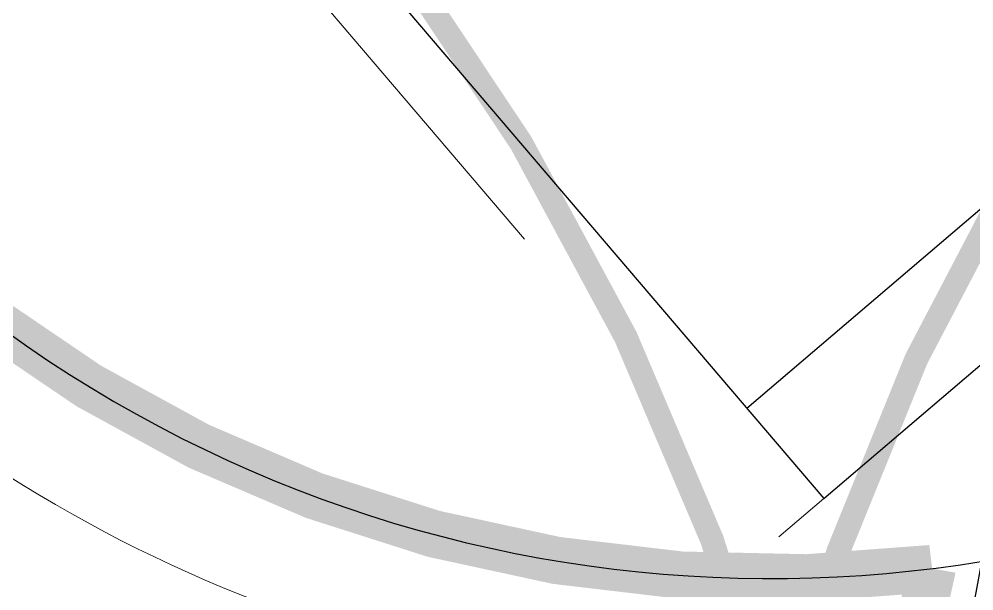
# Model space of a CAD drawing. Header units: millimetres. Extents: x 246416442 to 246896683, y 7418963194 to 7419503218.
# Drawn here: x 246849950 to 246853975, y 7419438349 to 7419440760 of the extents above; entities that cross this region are included whole.
import ezdxf
from ezdxf.lldxf.tags import DXFTag

# ---------------------------------------------------------------- set-up
doc = ezdxf.new("R2010")
doc.units = ezdxf.units.MM
doc.linetypes.add('DASHED2', pattern=[9.525, 6.35, -3.175])
doc.linetypes.add('HIDDEN', pattern=[9.525, 6.35, -3.175])
for name, color, linetype in [('L-EDGE-CONCRETE', 1, 'CONCRETE_EDGE_SHORT'), ('L-Hatch Boundary', 1, 'Continuous'), ('L-ST-SHADE-SAIL', 5, 'DASHED2'), ('L-X-E-PLAY', 9, 'Continuous'), ('L-X-E-PLAY (FallZone)', 252, 'HIDDEN')]:
    doc.layers.add(name, color=color, linetype=linetype)
doc.layers.add('L-SUB-SOIL DRAINAGE', color=170, linetype='SUBSOIL', lineweight=20)
doc.styles.get("Standard").update_dxf_attribs({"font": 'arial.ttf'})
doc.linetypes.add('CONCRETE_EDGE_SHORT', pattern='A,0.5,-0.2,["CE",Standard,S=0.1,R=0,X=-0.05,Y=-0.05],-0.2', length=0.9)
tags = doc.linetypes.add('SUBSOIL', pattern='A,12.7,-5.08,["SSD",Standard,S=2.54,R=0,X=-2.54,Y=-1.27],-6.35', length=24.13).pattern_tags.tags
tags[6] = DXFTag(74, 10)

# ---------------------------------------------------------------- blocks, each defined once
blk = doc.blocks.new('Bird Nest Swing - Moduplay')
at = {"layer": 'L-X-E-PLAY (FallZone)', "color": 252, "lineweight": 25}
for p, q in [((44.4213, 32.5217), (44.4213, 35.4817)), ((44.9213, 32.5217), (44.9213, 35.4817)), ((41.485, 32.5217), (44.9213, 32.5217))]:
    blk.add_line(p, q, dxfattribs=at)
at = {"layer": 'L-X-E-PLAY (FallZone)', "color": 252, "lineweight": 5}
for p, q in [((44.9213, 32.2717), (44.9213, 32.5217)), ((36.9213, 32.2717), (44.9213, 32.2717))]:
    blk.add_line(p, q, dxfattribs=at)

msp = doc.modelspace()

# ---------------------------------------------------------------- linework, layer by layer
at = {"layer": 'L-EDGE-CONCRETE', "ltscale": 25, "flags": 128}
msp.add_lwpolyline([(246848611.4, 7419437764.3, 200, 200, -0.123633), (246848419.4, 7419434283.2, 200, 200, 0.388271), (246853799.3, 7419438442.8, 200, 200, -0.519902), (246847741.3, 7419445155.5, 200, 200, -0.236833), (246843497.8, 7419445010, 200, 200, -0.098065), (246843427.2, 7419442466.4, 200, 200, -0.135373), (246846549.7, 7419441107.2, 200, 200, -0.155485), (246848594, 7419437775.9, 0, 0, 0)], format="xyseb", dxfattribs=at)
at = {"layer": 'L-Hatch Boundary'}
msp.add_lwpolyline([(246856530.3, 7419439584.4, -0.116102), (246854007.5, 7419438471.9, -0.40121), (246848141.3, 7419434109.9, 0.482085), (246843379.7, 7419442271, -0.357559), (246836655.9, 7419437362.6, 0.552694), (246844198.9, 7419430552.8), (246844572.3, 7419429842, -0.408053), (246847353.3, 7419429535.5), (246849887.9, 7419426441, -0.143511), (246850325.1, 7419425415.1), (246863655.6, 7419436493.7, -0.460222), (246859062.1, 7419438552.3, 0.361536), (246858637.2, 7419438837.2, -0.225758)], format="xyb", close=True, dxfattribs=at)
at = {"layer": 'L-Hatch Boundary', "ltscale": 0.1}
msp.add_arc((246853119.2, 7419443907.2), 5506.5, 166.7974, 308.2764, dxfattribs=at)
at = {"layer": 'L-ST-SHADE-SAIL', "ltscale": 0.5, "const_width": 100, "flags": 128}
msp.add_lwpolyline([(246859558.4, 7419444257.7, -0.009804), (246850603.8, 7419449269.6, -0.241023), (246847202.1, 7419444392.7, -0.235128), (246853154.9, 7419437677.9, -0.27209), (246859558.4, 7419444257.7, 24.185164)], format="xyb", dxfattribs=at)
at = {"layer": 'L-SUB-SOIL DRAINAGE', "ltscale": 0.75, "flags": 128}
msp.add_lwpolyline([(246847130, 7419444362.6, 0.448469), (246853357.2, 7419437905.4, -0.324879), (246848823.3, 7419434569.5, 0.430259), (246843979.5, 7419442670.9, 0.058905), (246844081.6, 7419444281.4)], format="xyb", close=True, dxfattribs=at)

# ---------------------------------------------------------------- block references
at = {"layer": 'L-X-E-PLAY', "xscale": 999.9999999999994, "yscale": 999.9999999999994, "zscale": 999.9999999999994, "rotation": 310.4639740679995}
msp.add_blockref('Bird Nest Swing - Moduplay', (246799447, 7419451810), dxfattribs=at)

doc.saveas('drawing.dxf')
